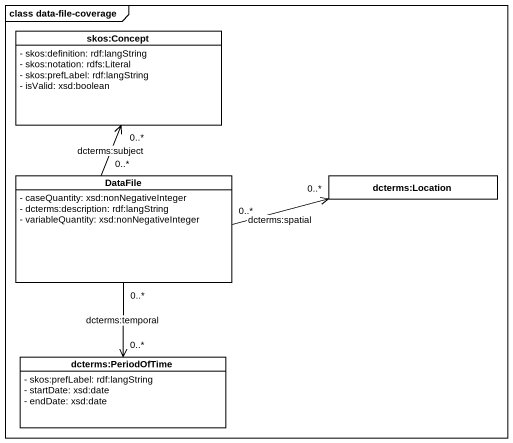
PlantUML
@startuml
mainframe class data-file-coverage
hide circle
hide empty members
skinparam classAttributeIconSize 0
class "skos:Concept" as skos_Concept #FFFFFF {
  - skos:definition: rdf:langString
  - skos:notation: rdfs:Literal
  - skos:prefLabel: rdf:langString
  - isValid: xsd:boolean
}
class DataFile #FFFFFF {
  - caseQuantity: xsd:nonNegativeInteger
  - dcterms:description: rdf:langString
  - variableQuantity: xsd:nonNegativeInteger
}
class "dcterms:Location" as dcterms_Location #FFFFFF
class "dcterms:PeriodOfTime" as dcterms_PeriodOfTime #FFFFFF {
  - skos:prefLabel: rdf:langString
  - startDate: xsd:date
  - endDate: xsd:date
}
DataFile "0..*" -up-> "0..*" skos_Concept : dcterms:subject
DataFile "0..*" -right-> "0..*" dcterms_Location : dcterms:spatial
DataFile "0..*" --> "0..*" dcterms_PeriodOfTime : dcterms:temporal
@enduml
